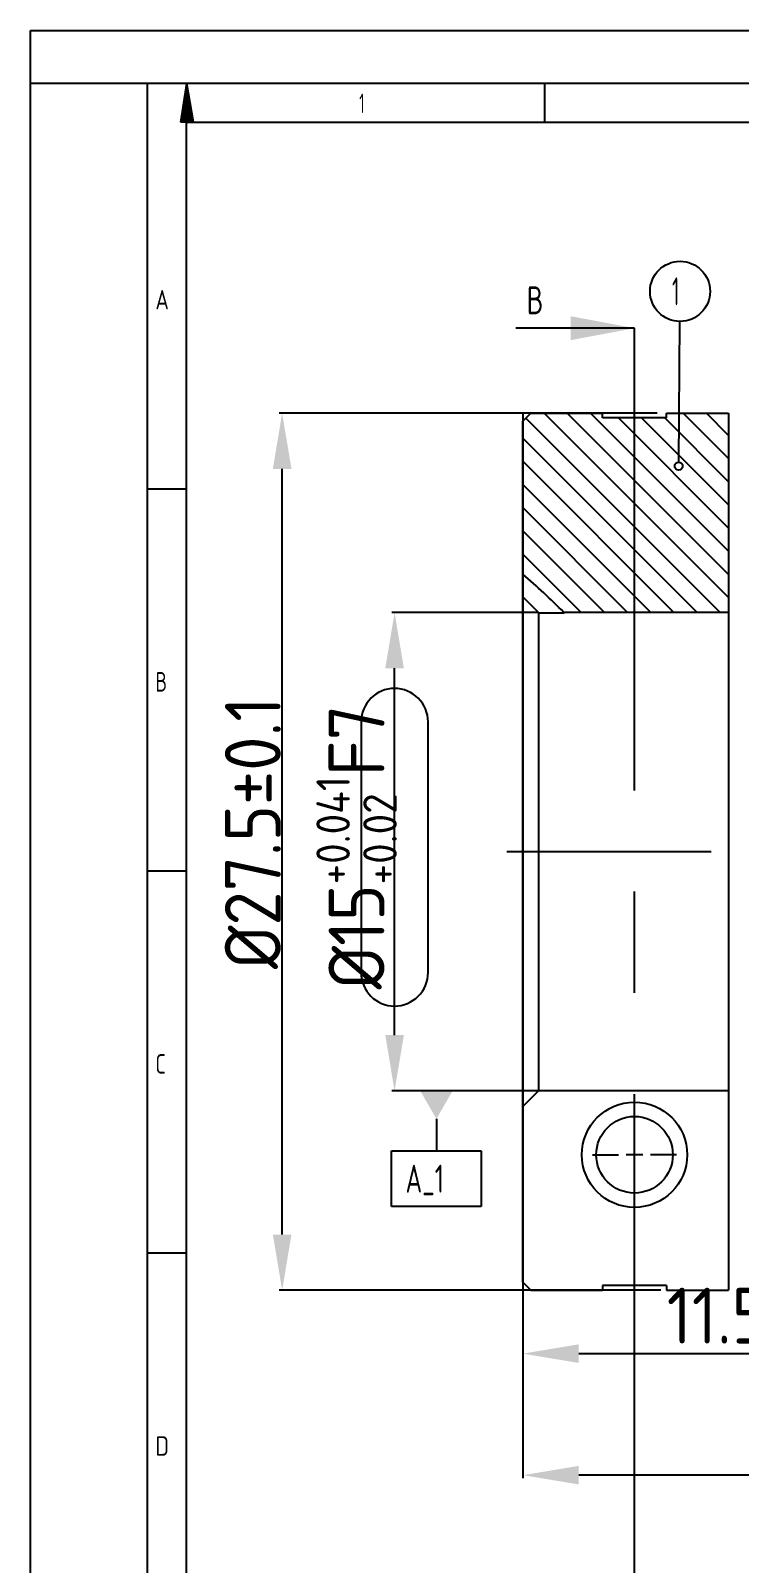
# Model space of a CAD drawing. Header units: millimetres. Extents: x -3388 to 4307, y 243 to 4457.
# Drawn here: x -3174.2 to -3129.8, y 624.5 to 720.6 of the extents above; entities that cross this region are included whole.
import ezdxf

# ---------------------------------------------------------------- set-up
doc = ezdxf.new("R2010")
doc.units = ezdxf.units.MM
doc.linetypes.add('CENTER', pattern=[50.8, 31.75, -6.35, 6.35, -6.35])
doc.layers.add('BEMASSUNGEN', color=7, linetype='Continuous')
doc.layers.add('DEFAULT_1', color=7, linetype='CENTER')
doc.styles.get("Standard").update_dxf_attribs({"font": 'geniso.shx'})
doc.dimstyles.new('DIMSTYLE_1', dxfattribs={"dimtxt": 3.5, "dimasz": 3.5, "dimexe": 0.18, "dimexo": 0.0625, "dimgap": 0.09, "dimtad": 1, "dimdec": 3, "dimlfac": 0.5, "dimdsep": 46, "dimtxsty": 'Standard', "dimcen": 0.09, "dimadec": 0, "dimazin": 0, "dimtp": 0.3, "dimtm": 0.3, "dimtfac": 1, "dimtdec": 3, "dimtofl": 0, "dimtmove": 0, "dimatfit": 3, "dimfxl": 1, "dimtolj": 1, "dimarcsym": 0})
doc.dimstyles.new('DIMSTYLE_3', dxfattribs={"dimtxt": 3.5, "dimasz": 3.5, "dimexe": 0.18, "dimexo": 0.0625, "dimgap": 0.09, "dimtad": 1, "dimlfac": 0.5, "dimdsep": 46, "dimtxsty": 'Standard', "dimcen": 0.09, "dimadec": 0, "dimazin": 0, "dimtol": 1, "dimtp": 0.1, "dimtfac": 0.6, "dimtofl": 0, "dimtmove": 0, "dimatfit": 3, "dimfxl": 1, "dimtolj": 1, "dimarcsym": 0})
doc.dimstyles.new('DIMSTYLE_4', dxfattribs={"dimtxt": 3.5, "dimasz": 3.5, "dimexe": 0.18, "dimexo": 0.0625, "dimgap": 0.09, "dimtad": 1, "dimdec": 3, "dimlfac": 0.5, "dimdsep": 46, "dimtxsty": 'Standard', "dimcen": 0.09, "dimadec": 0, "dimazin": 0, "dimtol": 1, "dimtp": 0.1, "dimtm": 0.1, "dimtfac": 1, "dimtdec": 3, "dimtofl": 0, "dimtmove": 0, "dimatfit": 3, "dimfxl": 1, "dimtolj": 1, "dimarcsym": 0})
doc.dimstyles.new('DIMSTYLE_5', dxfattribs={"dimtxt": 3.5, "dimasz": 3.5, "dimexe": 0.18, "dimexo": 0.0625, "dimgap": 0.09, "dimtad": 1, "dimdec": 4, "dimlfac": 0.5, "dimdsep": 46, "dimtxsty": 'Standard', "dimcen": 0.09, "dimadec": 0, "dimazin": 0, "dimtol": 1, "dimtp": 0.041, "dimtm": -0.02, "dimtfac": 0.6, "dimtdec": 4, "dimtofl": 0, "dimtmove": 0, "dimatfit": 3, "dimfxl": 1, "dimtolj": 1, "dimarcsym": 0})

# ---------------------------------------------------------------- blocks, each defined once
blk = doc.blocks.new('*D99')
at = {"layer": 'BEMASSUNGEN', "color": 0, "linetype": 'Continuous', "lineweight": -2, "transparency": 16777216}
for p, q in [((-3143.344, 685.038), (-3143.344, 629.851)), ((-3071.344, 642.058), (-3071.344, 629.851)), ((-3074.844, 630.031), (-3139.844, 630.031))]:
    blk.add_line(p, q, dxfattribs=at)
at = {"layer": 'BEMASSUNGEN', "color": 0, "linetype": 'Continuous', "transparency": 16777216}
for points in [[(-3139.844, 630.614), (-3139.844, 629.448), (-3143.344, 630.031)], [(-3074.844, 630.614), (-3074.844, 629.448), (-3071.344, 630.031)]]:
    blk.add_solid(points, dxfattribs=at)
at = {"layer": 'DEFPOINTS', "color": 0, "linetype": 'Continuous', "transparency": 16777216}
for p in [(-3143.344, 685.1), (-3071.344, 642.12), (-3143.344, 630.031)]:
    blk.add_point(p, dxfattribs=at)
at = {"layer": 'BEMASSUNGEN', "color": 0, "linetype": 'Continuous', "transparency": 16777216, "insert": (-3106.576, 631.871), "char_height": 3.5, "attachment_point": 5}
blk.add_mtext('\\A1;36', dxfattribs=at)
blk = doc.blocks.new('*D101')
at = {"layer": 'BEMASSUNGEN', "color": 0, "linetype": 'Continuous', "lineweight": -2, "transparency": 16777216}
for p, q in [((-3143.344, 696.558), (-3143.344, 637.47)), ((-3120.344, 660.177), (-3120.344, 637.47)), ((-3139.844, 637.65), (-3123.844, 637.65))]:
    blk.add_line(p, q, dxfattribs=at)
at = {"layer": 'BEMASSUNGEN', "color": 0, "linetype": 'Continuous', "transparency": 16777216}
for points in [[(-3139.844, 638.233), (-3139.844, 637.066), (-3143.344, 637.65)], [(-3123.844, 638.233), (-3123.844, 637.066), (-3120.344, 637.65)]]:
    blk.add_solid(points, dxfattribs=at)
at = {"layer": 'DEFPOINTS', "color": 0, "linetype": 'Continuous', "transparency": 16777216}
for p in [(-3143.344, 696.62), (-3120.344, 660.24), (-3120.344, 637.65)]:
    blk.add_point(p, dxfattribs=at)
at = {"layer": 'BEMASSUNGEN', "color": 0, "linetype": 'Continuous', "transparency": 16777216, "insert": (-3129.103, 640.034), "char_height": 3.5, "attachment_point": 5}
blk.add_mtext('\\A1;11.5{\\H2.1;\\S+0.1^  0;}', dxfattribs=at)
blk = doc.blocks.new('*D102')
at = {"layer": 'BEMASSUNGEN', "color": 0, "linetype": 'Continuous', "lineweight": -2, "transparency": 16777216}
for p, q in [((-3134.925, 696.62), (-3158.62, 696.62)), ((-3158.44, 645.12), (-3158.44, 693.12)), ((-3134.699, 641.62), (-3158.62, 641.62))]:
    blk.add_line(p, q, dxfattribs=at)
at = {"layer": 'BEMASSUNGEN', "color": 0, "linetype": 'Continuous', "transparency": 16777216}
for points in [[(-3159.023, 693.12), (-3157.856, 693.12), (-3158.44, 696.62)], [(-3159.023, 645.12), (-3157.856, 645.12), (-3158.44, 641.62)]]:
    blk.add_solid(points, dxfattribs=at)
at = {"layer": 'DEFPOINTS', "color": 0, "linetype": 'Continuous', "transparency": 16777216}
for p in [(-3158.44, 696.62), (-3134.863, 696.62), (-3134.637, 641.62)]:
    blk.add_point(p, dxfattribs=at)
at = {"layer": 'BEMASSUNGEN', "color": 0, "linetype": 'Continuous', "transparency": 16777216, "insert": (-3160.28, 670.303), "char_height": 3.5, "attachment_point": 5, "rotation": 90}
blk.add_mtext('\\A1;%%c27.5±0.1', dxfattribs=at)
blk = doc.blocks.new('*D103')
at = {"layer": 'BEMASSUNGEN', "color": 0, "linetype": 'Continuous', "lineweight": -2, "transparency": 16777216}
for p, q in [((-3142.406, 684.12), (-3151.57, 684.12)), ((-3151.39, 657.62), (-3151.39, 680.62)), ((-3142.406, 654.12), (-3151.57, 654.12))]:
    blk.add_line(p, q, dxfattribs=at)
at = {"layer": 'BEMASSUNGEN', "color": 0, "linetype": 'Continuous', "transparency": 16777216}
for points in [[(-3151.973, 680.62), (-3150.807, 680.62), (-3151.39, 684.12)], [(-3151.973, 657.62), (-3150.807, 657.62), (-3151.39, 654.12)]]:
    blk.add_solid(points, dxfattribs=at)
at = {"layer": 'DEFPOINTS', "color": 0, "linetype": 'Continuous', "transparency": 16777216}
for p in [(-3151.39, 684.12), (-3142.344, 684.12), (-3142.344, 654.12)]:
    blk.add_point(p, dxfattribs=at)
at = {"layer": 'BEMASSUNGEN', "color": 0, "linetype": 'Continuous', "transparency": 16777216, "insert": (-3153.774, 669.399), "char_height": 3.5, "attachment_point": 5, "rotation": 90}
blk.add_mtext('\\A1;%%c15{\\H2.1;\\S+0.041^ +0.02;}F7', dxfattribs=at)

msp = doc.modelspace()

# ---------------------------------------------------------------- linework, layer by layer
at = {"color": 7, "linetype": 'Continuous'}
for p, q in [((-3174.21132, 572.09698), (-3174.21132, 720.59698)), ((-3174.21132, 720.59698), (-2964.21132, 720.59698)), ((-2968.88471, 717.2928), (-3174.21132, 717.2928)), ((-3166.87823, 572.09756), (-3166.87823, 717.2928)), ((-3164.78513, 714.85871), (-3164.42409, 717.29329)), ((-3164.00938, 714.85871), (-3164.42409, 717.29329)), ((-3141.97504, 714.81407), (-3141.97504, 717.25844)), ((-3164.00938, 714.85871), (-3164.78513, 714.85871)), ((-3136.34365, 701.94303), (-3143.79279, 701.94303)), ((-3143.34365, 696.12048), (-3142.84365, 696.62048)), ((-3143.34365, 642.13234), (-3143.34365, 696.12048)), ((-3142.84365, 696.62048), (-3138.34365, 696.62048)), ((-3138.34365, 696.32048), (-3138.34365, 696.62048)), ((-3134.34365, 696.32048), (-3138.34365, 696.32048)), ((-3134.34365, 696.32048), (-3134.34365, 696.62048)), ((-3134.34365, 696.62048), (-3130.44365, 696.62048)), ((-3130.44365, 696.62048), (-3130.44365, 641.63212)), ((-3166.87823, 691.87141), (-3164.43386, 691.87141)), ((-3142.34365, 654.14183), (-3142.34365, 684.09913)), ((-3142.34365, 684.09913), (-3140.75703, 684.09913)), ((-3130.44365, 684.12048), (-3140.77794, 684.12048)), ((-3166.87823, 667.91664), (-3164.43386, 667.91664)), ((-3142.34365, 654.14183), (-3130.44365, 654.14183)), ((-3166.87823, 643.96187), (-3164.43386, 643.96187)), ((-3138.34365, 641.93225), (-3138.34365, 641.63212)), ((-3134.34365, 641.93225), (-3138.34365, 641.93225)), ((-3134.34365, 641.93225), (-3134.34365, 641.63212)), ((-3142.84365, 641.63212), (-3138.34365, 641.63212)), ((-3134.34365, 641.63212), (-3130.44365, 641.63212))]:
    msp.add_line(p, q, dxfattribs=at)
at = {"color": 2, "linetype": 'Continuous'}
for p, q in [((-3164.36774, 716.96282), (-3164.49151, 716.83889)), ((-3164.38779, 717.08083), (-3164.4674, 717.00134)), ((-3164.40796, 717.19899), (-3164.44329, 717.16355)), ((-3164.20673, 716.01773), (-3164.68415, 715.54044)), ((-3164.2269, 716.13579), (-3164.66004, 715.70265)), ((-3164.24696, 716.25395), (-3164.63593, 715.8651)), ((-3164.26701, 716.37211), (-3164.61182, 716.02731)), ((-3164.28718, 716.49017), (-3164.58771, 716.18961)), ((-3164.30723, 716.60833), (-3164.5636, 716.35192)), ((-3164.32752, 716.72649), (-3164.53961, 716.51427)), ((-3164.34757, 716.84465), (-3164.51562, 716.67668)), ((-3164.12629, 715.54508), (-3164.78035, 714.89107)), ((-3164.14646, 715.66324), (-3164.75636, 715.05338)), ((-3164.16663, 715.7814), (-3164.73225, 715.21583)), ((-3164.18668, 715.89957), (-3164.70814, 715.37813)), ((-3164.10624, 715.42707), (-3164.67413, 714.85905)), ((-3164.08606, 715.30901), (-3164.53591, 714.85905)), ((-3164.06602, 715.19085), (-3164.39782, 714.85895)), ((-3164.04585, 715.07269), (-3164.2596, 714.85895)), ((-3164.02567, 714.95467), (-3164.1214, 714.85905)), ((-3164.43386, 574.54192), (-3164.43386, 714.84844)), ((-2971.32908, 714.84844), (-3164.43386, 714.84844)), ((-3133.57297, 693.54867), (-3133.50282, 702.37014)), ((-3130.96233, 684.12048), (-3143.15299, 696.31114)), ((-3130.44365, 685.05468), (-3142.00945, 696.62048)), ((-3130.44365, 686.50756), (-3140.55658, 696.62048)), ((-3130.44365, 687.96043), (-3139.1037, 696.62048)), ((-3130.44365, 689.41331), (-3137.35082, 696.32048)), ((-3130.44365, 690.86619), (-3135.89795, 696.32048)), ((-3130.44365, 692.31906), (-3134.44507, 696.32048)), ((-3130.44365, 693.77194), (-3133.29219, 696.62048)), ((-3130.44365, 695.22482), (-3131.83931, 696.62048)), ((-3132.41521, 684.12048), (-3143.34365, 695.04893)), ((-3133.86808, 684.12048), (-3143.34365, 693.59605)), ((-3135.32096, 684.12048), (-3143.34365, 692.14317)), ((-3136.77384, 684.12048), (-3143.34365, 690.6903)), ((-3138.22671, 684.12048), (-3143.34365, 689.23742)), ((-3139.67959, 684.12048), (-3143.34365, 687.78454)), ((-3135.81865, 650.12048), (-3136.86865, 650.12048))]:
    msp.add_line(p, q, dxfattribs=at)
for centre, radius in [((-3133.48784, 704.25287), 1.88278), ((-3133.57496, 693.29868), 0.25)]:
    msp.add_circle(centre, radius, dxfattribs=at)
at = {"color": 7, "linetype": 'Continuous'}
for radius in [3.3, 2.4]:
    msp.add_circle((-3136.34365, 650.12048), radius, dxfattribs=at)
msp.add_arc((-3169.34365, 656.12048), 40, 44.427004, 49.4583981, dxfattribs=at)
for points, start_tangent, end_tangent in [([(-3142.34365, 684.09913), (-3142.67526, 684.4312), (-3143.00859, 684.76499), (-3143.34365, 685.10047)], (-0.70660305, 0.70761015), (-0.70666415, 0.70754914)), ([(-3142.34365, 654.14183), (-3142.67526, 653.80976), (-3143.00859, 653.47598), (-3143.34365, 653.1405)], (-0.70660305, -0.70761015), (-0.70666415, -0.70754914)), ([(-3142.84365, 641.63212), (-3143.01056, 641.7991), (-3143.17722, 641.96584), (-3143.34365, 642.13234)], (-0.7069571, 0.70725643), (-0.7069515, 0.70726203))]:
    msp.add_spline(points, degree=3, dxfattribs=dict(at, start_tangent=start_tangent, end_tangent=end_tangent))
msp.add_solid([(-3136.34365, 701.94303), (-3140.34365, 701.19303), (-3140.34365, 702.69303)], dxfattribs=at)
at = {"layer": 'BEMASSUNGEN', "color": 2, "linetype": 'Continuous'}
for p, q in [((-3153.48989, 677.2536), (-3153.48989, 661.54527)), ((-3149.28989, 661.54527), (-3149.28989, 677.2536)), ((-3148.76489, 652.37048), (-3148.76489, 650.37048)), ((-3151.57739, 646.87048), (-3151.57739, 650.37048)), ((-3151.57739, 650.37048), (-3145.95239, 650.37048)), ((-3145.95239, 650.37048), (-3145.95239, 646.87048)), ((-3145.95239, 646.87048), (-3151.57739, 646.87048))]:
    msp.add_line(p, q, dxfattribs=at)
for centre, start, end in [((-3151.38989, 677.2536), 0, 180), ((-3151.38989, 661.54527), 180, 0)]:
    msp.add_arc(centre, 2.1, start, end, dxfattribs=at)
msp.add_solid([(-3149.77526, 654.12048), (-3147.75453, 654.12048), (-3148.76489, 652.37048)], dxfattribs=at)
at = {"layer": 'DEFAULT_1', "color": 7, "linetype": 'CENTER'}
msp.add_line((-3136.34365, 622.16555), (-3136.34365, 701.94303), dxfattribs=at)
at = {"layer": 'DEFAULT_1', "color": 2, "linetype": 'CENTER'}
for p, q in [((-3080.73755, 669.12048), (-3144.34365, 669.12048)), ((-3138.96865, 650.12048), (-3137.34375, 650.12048)), ((-3133.71865, 650.12048), (-3135.34355, 650.12048))]:
    msp.add_line(p, q, dxfattribs=at)

# ---------------------------------------------------------------- texts
at = {"color": 2, "linetype": 'Continuous'}
for s, height, width, p in [('1', 1.22218, 0.571429, (-3153.60044, 715.42526)), ('1', 1.75, 0.571429, (-3133.98784, 703.37787)), ('A', 1.22218, 0.857143, (-3166.38936, 703.11549)), ('B', 1.22218, 0.785714, (-3166.38936, 679.16072)), ('C', 1.22218, 0.833333, (-3166.38936, 655.20595)), ('D', 1.22218, 0.904762, (-3166.38936, 631.25118))]:
    msp.add_text(s, height=height, dxfattribs=dict(at, width=width)).set_placement(p)
at = {"color": 7, "linetype": 'Continuous', "width": 0.785714}
msp.add_text('B', height=1.75, dxfattribs=at).set_placement((-3143.10529, 702.81803))
at = {"layer": 'BEMASSUNGEN', "color": 2, "linetype": 'Continuous', "width": 0.738095}
msp.add_text('A_1', height=1.75, dxfattribs=at).set_placement((-3150.70239, 647.74548))

# ---------------------------------------------------------------- dimensions: what is measured, and where the dimension line sits
at = {"layer": 'BEMASSUNGEN', "color": 2, "linetype": 'Continuous'}
dim = msp.add_linear_dim(base=(-3158.43956, 696.62048), p1=(-3134.63654, 641.62048), p2=(-3134.86255, 696.62048), angle=90, text='%%c<>', dimstyle='DIMSTYLE_4', dxfattribs=at)
dim.commit()
dim.dimension.update_dxf_attribs({"geometry": '*D102', "text_midpoint": (-3158.43956, 670.30345), "dimtype": 160})
dim = msp.add_linear_dim(base=(-3120.34365, 637.64977), p1=(-3143.34365, 696.62048), p2=(-3120.34365, 660.23968), dimstyle='DIMSTYLE_3', dxfattribs=at)
dim.commit()
dim.dimension.update_dxf_attribs({"geometry": '*D101', "text_midpoint": (-3129.1025, 637.64977), "dimtype": 160})
dim = msp.add_linear_dim(base=(-3151.38989, 684.12048), p1=(-3142.34365, 654.12048), p2=(-3142.34365, 684.12048), angle=90, text='%%c<>', dimstyle='DIMSTYLE_5', override={"dimpost": '<>F7'}, dxfattribs=at)
dim.commit()
dim.dimension.update_dxf_attribs({"geometry": '*D103', "text_midpoint": (-3151.38989, 669.39943), "dimtype": 160})
dim = msp.add_linear_dim(base=(-3143.34365, 630.03113), p1=(-3071.34365, 642.12048), p2=(-3143.34365, 685.10047), angle=180, dimstyle='DIMSTYLE_1', dxfattribs=at)
dim.commit()
dim.dimension.update_dxf_attribs({"geometry": '*D99', "text_midpoint": (-3106.5763, 630.03113), "dimtype": 160})

doc.saveas('drawing.dxf')
